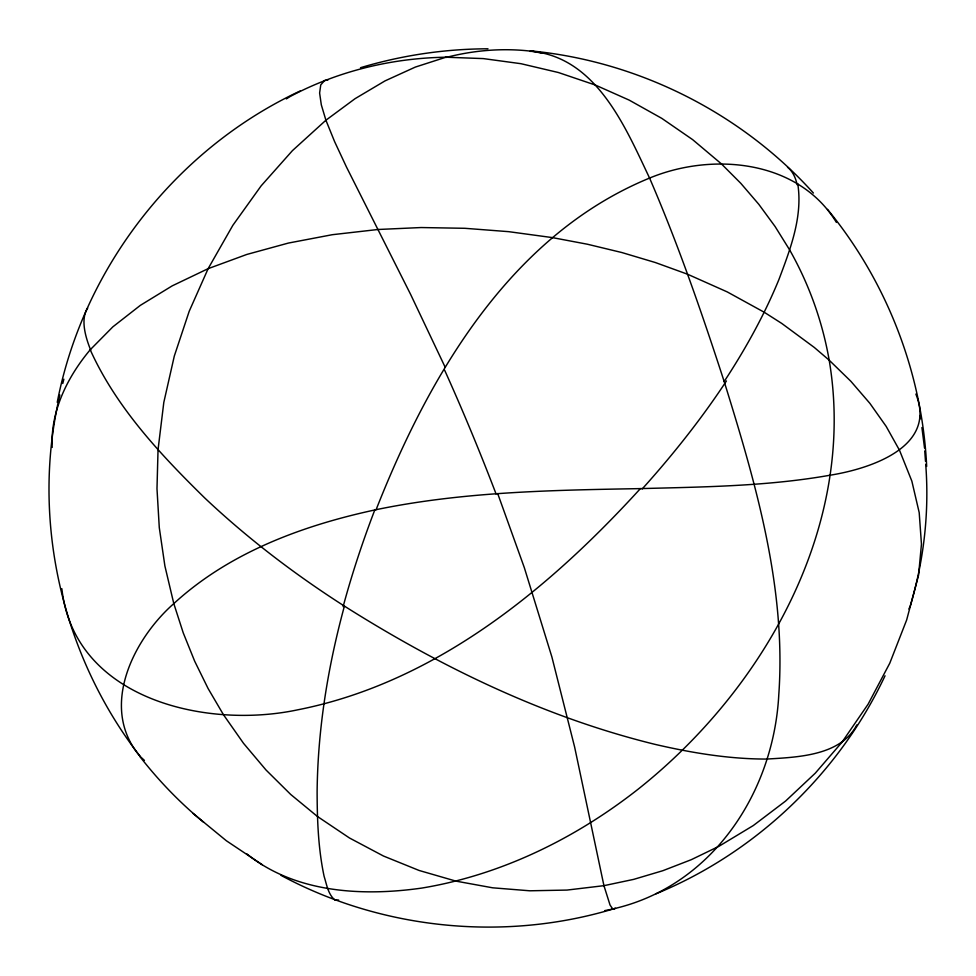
<?xml version="1.0" encoding="UTF-8"?>
<svg xmlns="http://www.w3.org/2000/svg" width="976" height="976" viewBox="0 0 976 976"><rect width="100%" height="100%" fill="white"/><g stroke="black" fill="none" stroke-linecap="round" stroke-linejoin="round"><path stroke-width="1.46" d="M57.242 402.319C83.228 267.924 176.083 148.779 300.218 90.963M59.841 395.012C30.451 519.513 61.976 655.616 140.178 756.461L144.424 760.414M62.769 383.507L63.855 379.2M246.66 853.756C295.13 893.003 362.34 896.541 421.705 888.087C500.895 875.033 574.986 838.701 637.853 789.401C764.501 688.995 857.111 525.344 829.185 360.181A370.807 357.167 -21.7 0 0 789.657 249.929L775.09 226.517L758.779 204.277L740.821 183.342L721.362 163.834L692.631 139.629L661.777 118.352L629.154 100.101L595.214 84.997L558.382 72.517L520.94 63.696L483.34 58.597L445.947 57.218L415.373 67.063L385.032 80.886L355.093 98.661L325.911 120.219L292.422 150.646L261.153 185.843L232.825 225.358L208.132 268.668L189.198 311.295L174.301 356.081L163.809 402.417L158.039 449.741L156.99 488.708L159.283 527.589L164.895 565.982L173.801 603.607L183.22 632.814L194.663 661.167L208.083 688.495L223.419 714.652L243.536 743.334L266.009 769.991L290.702 794.452L317.432 816.473L349.469 837.981L383.47 856.025L419.082 870.458L455.938 881.121L492.636 887.806L529.785 890.795L566.983 890.075L603.937 885.671L633.68 879.376L662.838 870.702L691.228 859.71L718.678 846.448L753.277 825.562L785.57 801.076L815.265 773.187L841.971 742.248L868.128 704.147L889.783 663.192L906.655 619.98L918.575 575.145L921.454 544.12L919.197 512.595L911.852 481.131L899.506 450.265L886.184 426.414L869.897 403.369L850.852 381.274L829.185 360.181L814.289 347.444L781.739 323.422L764.184 312.222L727.23 291.909L687.494 274.195L655.262 262.507L621.834 252.528L587.369 244.22L552.172 237.571L508.679 231.666L464.857 228.299L421.132 227.542L377.968 229.494L332.316 234.704L288.42 243.061L246.83 254.443L208.132 268.668L172.215 285.858L140.312 305.378L112.862 326.838L90.219 349.762C116.168 407.321 160.21 454.279 204.789 498.016C247.684 538.484 294.752 574.339 344.406 606.108C327.936 666.62 317.737 729.023 317.115 791.829C317.188 820.108 318.225 848.583 324.105 876.338C326.728 884.585 328.021 894.309 335.049 900.189L338.648 900.018M140.178 756.461C98.905 708.332 132.785 639.695 173.801 603.607C229.628 552.282 303.036 525.344 376.114 509.679C428.867 375.711 510.35 235.265 649.577 178.071C712.358 152.012 798.307 159.796 836.408 222.418M856.843 724.887C840.714 755.912 797.429 757.169 766.819 759.06C729.133 759.108 691.777 752.886 655.164 744.395C544.388 717.238 440.505 666.815 344.406 606.108M908.888 608.987L910.144 606.316C923.918 560.505 929.42 512.01 925.712 464.308M885.037 675.782C839.104 773.443 755.875 852.695 656.079 893.772M604.852 910.584C708.259 891.71 773.504 795.599 778.787 694.741C786.388 587.576 755.619 482.766 724.168 381.518C745.359 349.225 764.232 315.309 778.909 279.551C790.292 249.185 802.919 216.782 797.758 183.83M90.219 349.762C67.454 376.907 50.362 411.238 52.192 447.423M915.866 394.084C937.448 447.191 869.555 468.858 830.43 475.153C767.758 486.316 703.855 486.926 640.39 488.61C548.317 589.553 435.089 682.773 297.668 709.833C205.826 729.377 74.164 699.133 61.842 588.674M286.322 98.905L290.153 96.514C338.013 71.065 391.852 58.072 445.947 57.218M360.51 67.71C401.807 55.29 444.873 48.91 488 48.8M615.49 908.29C505.397 942.047 382.36 929.921 280.966 875.338M376.114 509.679C462.978 491.684 552.026 490.172 640.39 488.61M328.058 79.849L324.63 80.483L320.75 84.888L319.616 93.025L321.311 104.835L325.911 120.219L334.573 141.544L346.468 167.018L410.615 294.398L445.154 367.208M614.978 908.619L612.647 908.839L610.049 905.045L603.937 885.671L574.632 747.067L551.891 656.97L524.332 567.678L497.699 493.563M531.054 50.911C638.475 61.256 741.126 112.923 813.423 193.053M541.826 53.131L532.908 51.411A439.31 177.071 -82.6 0 0 529.919 51.338M262.202 864.712L226.371 840.763L193.053 813.423M827.502 209.376C886.879 281.588 922.283 373.039 926.675 466.455M724.168 381.518C701.842 312.832 678.247 244.415 649.577 178.071C625.372 127.148 596.873 58.609 532.908 51.411A437.053 307.233 -77.1 0 0 445.959 57.486M919.77 415.935L920.307 418.838M921.917 427.549L924.528 448.045M924.748 451.01L925.504 461.343M203.667 822.292A402.624 370.624 71 0 1 139.958 756.644M90.695 350.091A421.888 86.864 40.4 0 1 87.706 308.111M444.629 370.185A432.88 79.385 68.9 0 1 496.089 494.002M787.522 167.238A436.296 96.575 -53.7 0 1 797.087 184.684M726.437 380.945A435.821 161.528 -42.3 0 1 642.171 488.976M343.125 606.645A432.1 169.275 -65.5 0 1 374.918 509.618"/></g></svg>
